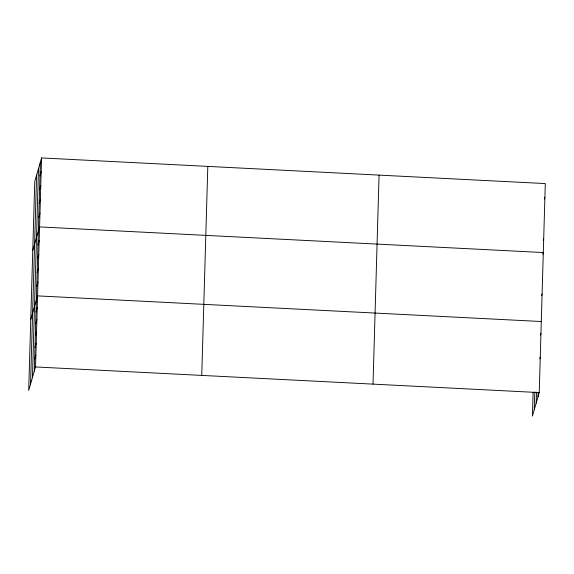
<?xml version="1.0" encoding="UTF-8"?>
<svg xmlns="http://www.w3.org/2000/svg" width="574" height="574" viewBox="0 0 574 574"><rect width="100%" height="100%" fill="white"/><g stroke="black" fill="none" stroke-linecap="round" stroke-linejoin="round"><path stroke-width="0.86" d="M30.544 384.071L36.607 175.063M32.453 377.52L38.508 168.512M34.297 371.163L40.359 162.155M41.579 157.936L34.763 181.42L28.7 390.428L35.523 366.951L41.579 157.936L545.3 183.572L539.237 392.58L532.421 416.064L533.102 392.372M201.747 375.41L207.81 166.395M373.014 384.128L379.07 175.113M534.265 409.707L534.781 391.934M536.166 403.156L536.489 392.157M538.017 396.799L538.139 392.566M39.958 175.945L41.184 171.734M39.556 189.743L40.783 185.531M39.161 203.54L40.381 199.322M38.759 217.331L39.979 213.119M32.761 250.393L39.584 226.917L543.298 252.546L542.81 254.232M37.956 244.919L39.183 240.707M37.554 258.716L38.781 254.504M37.159 272.514L38.379 268.295M36.758 286.304L37.984 282.092M30.759 319.366L37.583 295.89L541.296 321.519M36.011 311.947L37.238 307.729M35.667 323.786L36.894 319.575M35.33 335.632L36.549 331.42M34.985 347.478L36.205 343.266M34.641 359.324L35.861 355.105M544.41 199.049L544.898 197.363M543.212 240.434L543.7 238.748M541.612 295.617L542.1 293.931M540.464 335.051L540.959 333.365M539.782 358.736L540.27 357.05M35.523 366.951L539.237 392.58"/></g></svg>
